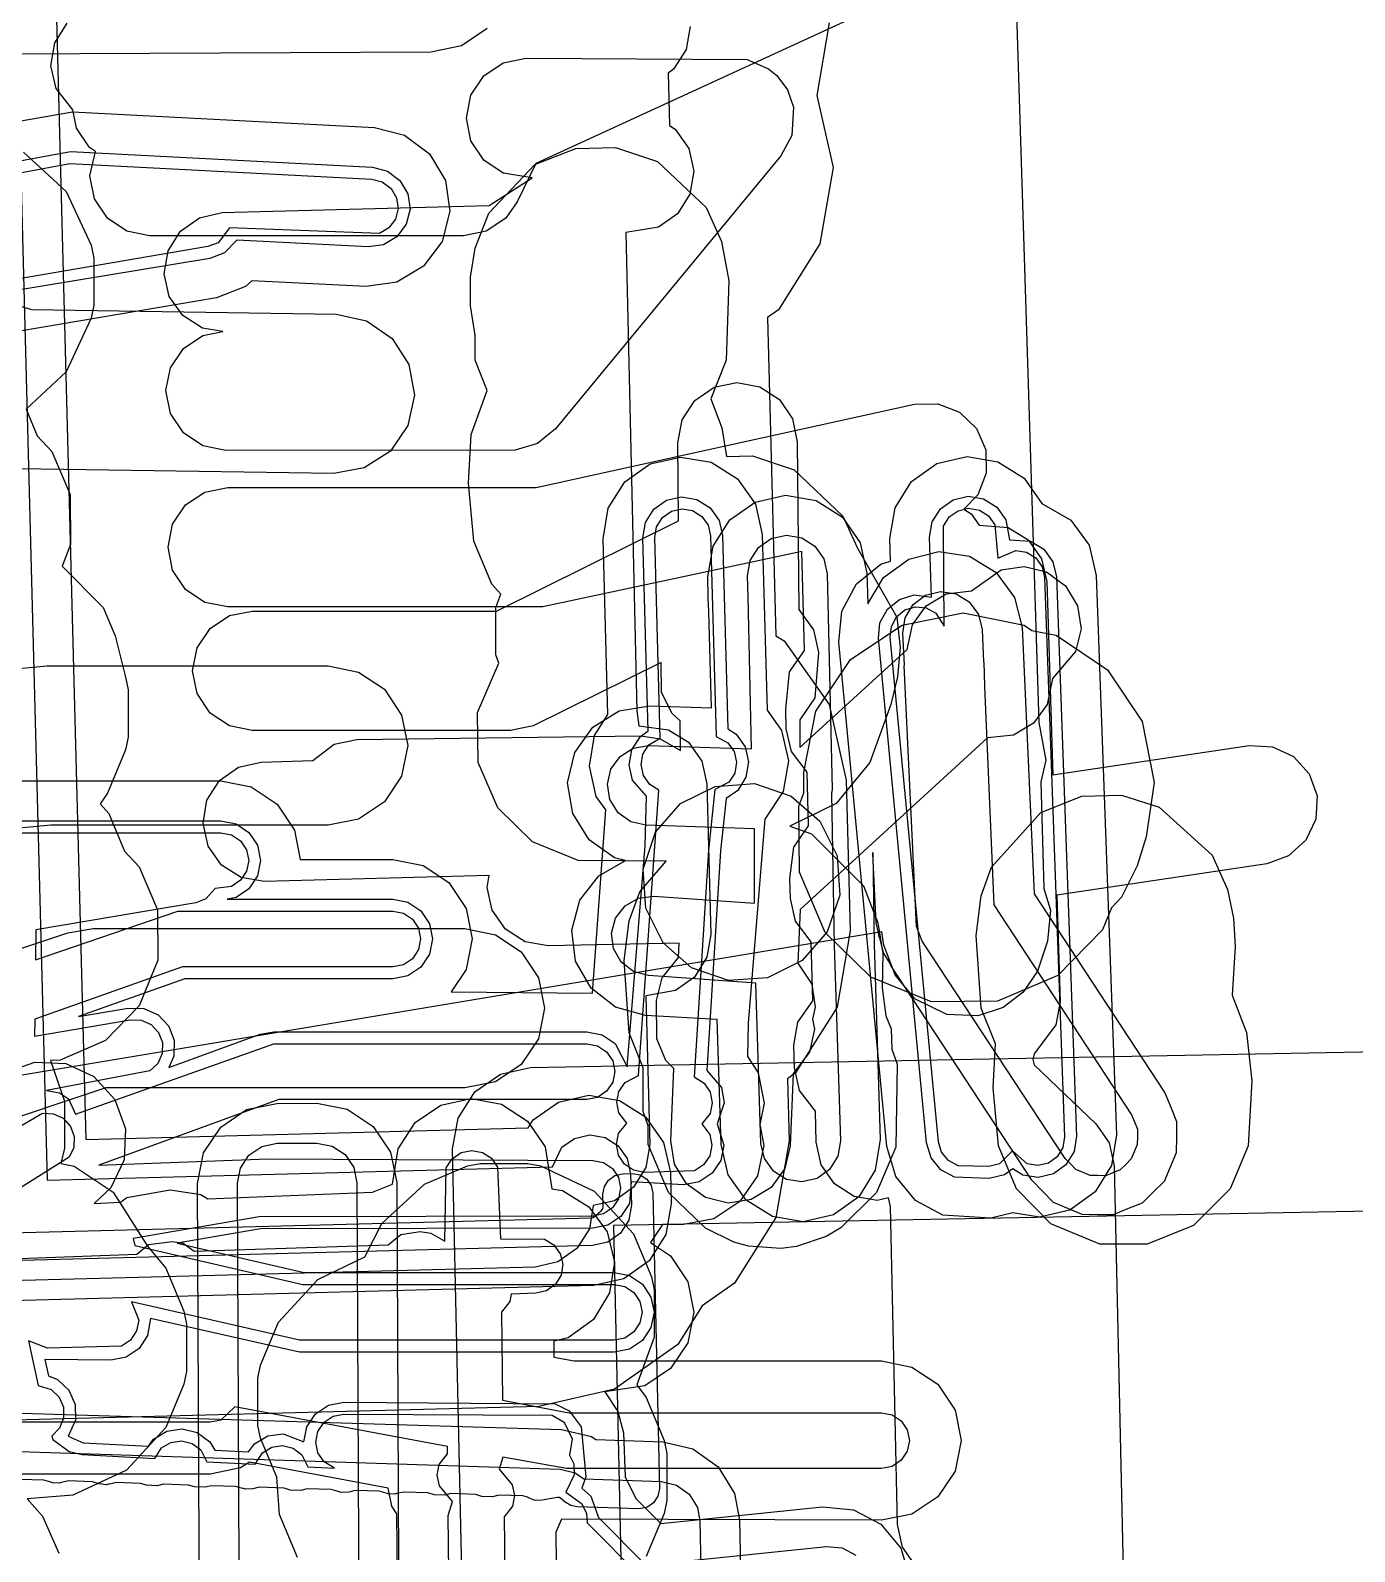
# Model space of a CAD drawing. Header units: metres. Extents: x 17722 to 17999, y 13535 to 15917.
# Drawn here: x 17815.44 to 17848.69, y 15767.04 to 15805.23 of the extents above; entities that cross this region are included whole.
import ezdxf

# ---------------------------------------------------------------- set-up
doc = ezdxf.new("R2010")
doc.units = ezdxf.units.M
doc.layers.add('AI_GREENING_EXCLUSIONS', color=1, linetype='Continuous')
doc.layers.add('AI_GREENING_LAWN', color=82, linetype='Continuous')

msp = doc.modelspace()

# ---------------------------------------------------------------- linework, layer by layer
at = {"layer": 'AI_GREENING_EXCLUSIONS'}
for points in [[(17839.129, 15839.649), (17840.761, 15787.854), (17840.944, 15786.909), (17840.813, 15786.368), (17840.892, 15783.683), (17841.057, 15783.139), (17840.981, 15782.362), (17840.729, 15781.608), (17840.371, 15781.086), (17839.865, 15780.701), (17839.233, 15780.489), (17838.453, 15780.521), (17837.653, 15780.919), (17837.158, 15781.522), (17836.87, 15782.264), (17836.821, 15782.598), (17803.616, 15777.067)], [(17839.129, 15839.649), (17840.761, 15787.854), (17840.944, 15786.909), (17840.813, 15786.368), (17840.892, 15783.683), (17841.057, 15783.139), (17840.981, 15782.362), (17840.729, 15781.608), (17840.371, 15781.086), (17839.865, 15780.701), (17839.233, 15780.489), (17838.453, 15780.521), (17837.653, 15780.919), (17837.158, 15781.522), (17836.87, 15782.264), (17836.821, 15782.598), (17803.616, 15777.067)], [(17815.631, 15823.129), (17816.831, 15777.387), (17827.937, 15777.678), (17828.062, 15777.876), (17828.699, 15778.326), (17829.461, 15778.499), (17830.23, 15778.367), (17830.89, 15777.95), (17831.34, 15777.313), (17831.34, 15777.313), (17831.512, 15776.552), (17831.533, 15775.772), (17831.4, 15775.001), (17830.981, 15774.34), (17830.341, 15773.89), (17829.577, 15773.72), (17814.936, 15773.336), (17814.167, 15773.468), (17813.507, 15773.884), (17813.057, 15774.522), (17812.884, 15775.283), (17811.632, 15823.024)], [(17814.631, 15823.103), (17815.857, 15776.361), (17828.552, 15776.698), (17828.788, 15777.188), (17829.106, 15777.413), (17829.487, 15777.499), (17829.871, 15777.433), (17830.201, 15777.225), (17830.427, 15776.906), (17830.513, 15776.526), (17830.513, 15776.526), (17830.533, 15775.745), (17830.467, 15775.36), (17830.257, 15775.029), (17829.937, 15774.804), (17829.555, 15774.719), (17814.91, 15774.336), (17814.525, 15774.402), (17814.195, 15774.61), (17813.97, 15774.928), (17813.884, 15775.309), (17812.632, 15823.051)], [(17807.487, 15811.902), (17807.624, 15804.33), (17807.63, 15804.074), (17807.83, 15797.485), (17807.88, 15797.257), (17808.049, 15790.274), (17808.272, 15782.947), (17808.627, 15771.473), (17808.8, 15770.684), (17808.98, 15770.361), (17809.498, 15769.842), (17809.763, 15769.725), (17828.741, 15769.104), (17829.121, 15769.016), (17829.338, 15768.86), (17831.285, 15768.795), (17831.665, 15768.706), (17831.982, 15768.478), (17832.188, 15768.147), (17832.252, 15767.812), (17832.285, 15766.219)], [(17808.486, 15811.93), (17808.622, 15804.435), (17808.629, 15804.099), (17808.831, 15797.506), (17808.879, 15797.284), (17809.036, 15790.813), (17809.625, 15771.552), (17809.72, 15771.087), (17809.999, 15770.752), (17810.679, 15770.739), (17811.329, 15770.627), (17828.774, 15770.104), (17829.534, 15769.927), (17829.64, 15769.85), (17831.319, 15769.794), (17832.079, 15769.617), (17832.713, 15769.162), (17833.124, 15768.499), (17833.251, 15767.834), (17833.284, 15766.184)], [(17836.584, 15805.777), (17828.134, 15801.895), (17827.664, 15800.925), (17827.375, 15800.517), (17826.888, 15800.192), (17826.314, 15800.078), (17818.432, 15800.078), (17817.858, 15800.192), (17817.371, 15800.517), (17817.046, 15801.004), (17816.932, 15801.578), (17817.074, 15802.193), (17816.922, 15802.295), (17816.597, 15802.781), (17816.506, 15803.242), (17816.081, 15803.775), (17815.952, 15804.346), (17816.051, 15804.923), (17816.363, 15805.418)], [(17826.907, 15805.283), (17826.261, 15804.845), (17825.497, 15804.686), (17806.092, 15804.595)], [(17832.005, 15805.328), (17831.906, 15804.752), (17831.593, 15804.257), (17831.452, 15804.157), (17831.486, 15802.842), (17831.633, 15802.75), (17831.971, 15802.272), (17832.1, 15801.701), (17832.001, 15801.125), (17831.688, 15800.63), (17831.21, 15800.292), (17830.393, 15800.156), (17830.666, 15788.152), (17830.718, 15787.77), (17831.467, 15787.675), (17831.962, 15787.363), (17832.3, 15786.885), (17832.429, 15786.314), (17832.528, 15782.535), (17832.429, 15781.959), (17832.117, 15781.464), (17831.639, 15781.126), (17830.896, 15780.992), (17830.994, 15777.258), (17830.895, 15776.681), (17830.582, 15776.186), (17830.104, 15775.848), (17829.573, 15775.728), (17829.476, 15775.144), (17829.163, 15774.649), (17828.685, 15774.311), (17828.114, 15774.182), (17814.923, 15773.836)], [(17835.503, 15805.42), (17835.19, 15803.597), (17835.598, 15801.793), (17835.268, 15799.87), (17834.227, 15798.22), (17833.95, 15798.025), (17834.16, 15790.035), (17834.371, 15789.902), (17835.497, 15788.309), (17835.928, 15786.406), (17836.027, 15782.627), (17835.697, 15780.704), (17834.656, 15779.055), (17834.452, 15778.91), (17834.492, 15777.349), (17834.162, 15775.427), (17833.121, 15773.777), (17832.311, 15773.204), (17831.702, 15772.239), (17830.109, 15771.113), (17828.206, 15770.683), (17815.015, 15770.337)], [(17812.939, 15802.57), (17816.493, 15803.188), (17824.079, 15802.793), (17824.835, 15802.601), (17825.461, 15802.135), (17825.86, 15801.464), (17825.972, 15800.692), (17825.78, 15799.936), (17825.314, 15799.31), (17824.643, 15798.911), (17823.871, 15798.799), (17821, 15798.948), (17820.842, 15798.799), (17820.113, 15798.521), (17813.192, 15797.345)], [(17812.608, 15801.489), (17816.441, 15802.189), (17824.027, 15801.795), (17824.405, 15801.699), (17824.718, 15801.465), (17824.917, 15801.13), (17824.973, 15800.744), (17824.878, 15800.366), (17824.644, 15800.053), (17824.309, 15799.853), (17823.923, 15799.797), (17820.619, 15799.969), (17820.31, 15799.646), (17819.946, 15799.507), (17812.222, 15798.234)], [(17815.263, 15802.175), (17816.337, 15801.187), (17816.967, 15799.84), (17817.032, 15799.518), (17817.032, 15798.33), (17816.967, 15798.008), (17816.337, 15796.661), (17815.331, 15795.719), (17815.611, 15795.051), (17815.98, 15794.662), (17816.434, 15793.579), (17816.448, 15792.321), (17816.238, 15791.783), (17817.267, 15790.743), (17817.567, 15790.034), (17817.825, 15788.997), (17817.89, 15788.675), (17817.89, 15787.488), (17817.825, 15787.165), (17817.372, 15786.082), (17817.186, 15785.809), (17817.406, 15785.57), (17817.804, 15784.621), (17818.173, 15784.232), (17818.627, 15783.149), (17818.641, 15781.891), (17818.173, 15780.738), (17817.324, 15779.87), (17816.184, 15779.378), (17815.942, 15779.364), (17816.295, 15778.351), (17816.295, 15777.164), (17816.205, 15776.781), (17816.54, 15776.715), (17817.513, 15776.064), (17818.376, 15774.704), (17818.841, 15774.153), (17819.295, 15773.07), (17819.36, 15772.747), (17819.36, 15771.56), (17819.295, 15771.237), (17818.841, 15770.154), (17817.853, 15769.08), (17816.507, 15768.45), (17815.353, 15768.359), (17815.739, 15767.928), (17816.155, 15766.996)], [(17812.563, 15801.175), (17816.426, 15801.89), (17824.011, 15801.495), (17824.276, 15801.428), (17824.495, 15801.265), (17824.635, 15801.03), (17824.674, 15800.76), (17824.607, 15800.495), (17824.443, 15800.276), (17824.209, 15800.136), (17820.435, 15800.279), (17820.151, 15799.9), (17819.896, 15799.803), (17812.407, 15798.53)], [(17806.286, 15800.811), (17815.47, 15798.223), (17823.116, 15798.106), (17823.879, 15797.942), (17824.521, 15797.498), (17824.945, 15796.843), (17825.085, 15796.075), (17824.921, 15795.312), (17824.478, 15794.67), (17823.822, 15794.247), (17823.055, 15794.106), (17815.148, 15794.228)], [(17837.676, 15766.671), (17837.34, 15767.15), (17837.214, 15767.721), (17837.037, 15775.7), (17836.985, 15775.916), (17836.707, 15775.854), (17836.13, 15775.954), (17835.636, 15776.268), (17835.299, 15776.746), (17835.171, 15777.318), (17835.153, 15778.094), (17834.754, 15778.612), (17834.627, 15779.183), (17834.613, 15779.754), (17834.713, 15780.33), (17835.086, 15780.867), (17835.051, 15782.35), (17834.653, 15782.867), (17834.525, 15783.438), (17834.513, 15783.938), (17834.608, 15784.727), (17834.981, 15785.263), (17834.949, 15786.605), (17834.551, 15787.123), (17834.423, 15787.694), (17834.411, 15788.194), (17834.503, 15789.124), (17834.876, 15789.66), (17834.816, 15792.152), (17828.304, 15790.757), (17820.396, 15790.757), (17819.822, 15790.871), (17819.335, 15791.196), (17819.01, 15791.683), (17818.896, 15792.257), (17819.01, 15792.831), (17819.01, 15792.831), (17819.335, 15793.317), (17819.822, 15793.642), (17820.396, 15793.757), (17828.141, 15793.757), (17837.646, 15795.846), (17838.231, 15795.858), (17838.776, 15795.645), (17839.198, 15795.239), (17839.433, 15794.703), (17839.445, 15794.118), (17839.232, 15793.573), (17838.883, 15793.21), (17839.065, 15793.096), (17839.268, 15792.809), (17839.997, 15792.749), (17840.494, 15792.439), (17840.834, 15791.963), (17840.967, 15791.393), (17841.12, 15786.542), (17846.046, 15787.277), (17846.63, 15787.248), (17847.16, 15786.998), (17847.553, 15786.565), (17847.751, 15786.014), (17847.722, 15785.43), (17847.473, 15784.9), (17847.039, 15784.507), (17846.488, 15784.309), (17841.216, 15783.523), (17841.3, 15780.842), (17841.195, 15780.266), (17840.645, 15779.534), (17840.615, 15779.396), (17840.651, 15779.258), (17842.199, 15777.775), (17842.533, 15777.297), (17842.66, 15776.725), (17842.893, 15766.195)], [(17813.626, 15786.388), (17820.221, 15786.388), (17820.986, 15786.236), (17821.635, 15785.802), (17822.069, 15785.153), (17822.215, 15784.419), (17824.537, 15784.419), (17825.302, 15784.267), (17825.951, 15783.834), (17826.385, 15783.185), (17826.537, 15782.419), (17826.385, 15781.654), (17826.008, 15781.09), (17829.556, 15781.062), (17829.886, 15785.66), (17829.649, 15785.995), (17829.476, 15786.756), (17829.607, 15787.525), (17829.941, 15788.055), (17829.821, 15792.468), (17829.952, 15793.237), (17830.368, 15793.897), (17831.005, 15794.348), (17831.766, 15794.521), (17832.535, 15794.39), (17833.195, 15793.974), (17833.646, 15793.337), (17833.819, 15792.576), (17833.939, 15788.164), (17834.301, 15787.653), (17834.474, 15786.892), (17834.343, 15786.123), (17833.88, 15785.429), (17833.462, 15780.303), (17833.452, 15779.468), (17833.718, 15779.062), (17833.864, 15778.296), (17833.754, 15777.765), (17833.855, 15777.233), (17833.697, 15776.469), (17833.258, 15775.824), (17832.606, 15775.395), (17831.839, 15775.249), (17831.315, 15775.254), (17831.01, 15774.797), (17831.515, 15774.46), (17831.948, 15773.811), (17832.1, 15773.046), (17831.948, 15772.281), (17831.515, 15771.632), (17830.866, 15771.198), (17829.864, 15771.046), (17830.194, 15770.553), (17830.333, 15770.016), (17830.372, 15768.911), (17830.642, 15768.373), (17831.269, 15767.743), (17835.333, 15768.162), (17836.11, 15768.089), (17836.8, 15767.724), (17837.298, 15767.123), (17837.528, 15766.377)], [(17813.356, 15785.388), (17820.221, 15785.388), (17820.604, 15785.312), (17820.928, 15785.095), (17821.145, 15784.771), (17821.221, 15784.388), (17821.145, 15784.005), (17820.928, 15783.681), (17820.604, 15783.464), (17820.38, 15783.419), (17824.537, 15783.419), (17824.92, 15783.343), (17825.244, 15783.127), (17825.461, 15782.802), (17825.537, 15782.419), (17825.461, 15782.037), (17825.244, 15781.712), (17824.92, 15781.496), (17824.537, 15781.419), (17819.314, 15781.419), (17816.643, 15780.472), (17817.896, 15780.685), (17818.286, 15780.674), (17818.643, 15780.515), (17818.911, 15780.231), (17819.05, 15779.867), (17819.039, 15779.477), (17818.912, 15779.193), (17821.208, 15780.029), (17821.55, 15780.09), (17829.415, 15780.09), (17829.798, 15780.014), (17830.122, 15779.797), (17830.425, 15779.205), (17830.874, 15784.765), (17830.914, 15786.005), (17830.562, 15786.403), (17830.476, 15786.783), (17830.541, 15787.168), (17830.749, 15787.498), (17830.952, 15787.642), (17830.82, 15792.495), (17830.886, 15792.879), (17831.094, 15793.21), (17831.412, 15793.435), (17831.793, 15793.522), (17832.177, 15793.456), (17832.508, 15793.248), (17832.733, 15792.93), (17832.82, 15792.549), (17832.952, 15787.696), (17833.162, 15787.564), (17833.388, 15787.245), (17833.474, 15786.865), (17833.409, 15786.48), (17833.201, 15786.15), (17832.915, 15785.947), (17832.77, 15784.629), (17832.424, 15779.117), (17832.791, 15778.687), (17832.864, 15778.304), (17832.684, 15777.774), (17832.855, 15777.241), (17832.776, 15776.859), (17832.557, 15776.536), (17832.23, 15776.322), (17831.847, 15776.249), (17830.529, 15776.323), (17830.485, 15775.778), (17830.268, 15775.453), (17829.944, 15775.236), (17829.561, 15775.16), (17821.215, 15775.141), (17819.122, 15774.785), (17822.314, 15774.046), (17830.1, 15774.046), (17830.483, 15773.97), (17830.807, 15773.753), (17831.024, 15773.429), (17831.1, 15773.046), (17831.024, 15772.663), (17830.807, 15772.339), (17830.483, 15772.122), (17830.1, 15772.046), (17822.2, 15772.046), (17818.451, 15772.888), (17818.383, 15772.462), (17818.166, 15772.138), (17817.842, 15771.921), (17817.459, 15771.845), (17815.801, 15771.858), (17815.89, 15771.449), (17816.122, 15771.358), (17816.403, 15771.087), (17816.559, 15770.729), (17816.567, 15770.339), (17816.389, 15769.939), (17816.762, 15769.77), (17818.402, 15769.688), (17818.531, 15769.862), (17818.866, 15770.063), (17819.252, 15770.12), (17819.63, 15770.026), (17819.944, 15769.793), (17820.072, 15769.58), (17820.915, 15769.539), (17821.063, 15769.739), (17821.398, 15769.94), (17821.783, 15769.997), (17822.309, 15769.794), (17822.383, 15770.17), (17822.6, 15770.495), (17822.925, 15770.712), (17823.307, 15770.788), (17828.621, 15770.749), (17828.968, 15770.571), (17829.27, 15770.17), (17829.39, 15768.917), (17829.284, 15768.63), (17829.516, 15768.43), (17829.704, 15767.897), (17830.898, 15766.7), (17835.436, 15767.167), (17835.824, 15767.13), (17836.169, 15766.948)], [(17809.137, 15788.645), (17815.86, 15789.274), (17822.913, 15789.274), (17823.679, 15789.122), (17824.327, 15788.688), (17824.761, 15788.039), (17824.913, 15787.274), (17824.761, 15786.509), (17824.327, 15785.86), (17823.679, 15785.426), (17822.913, 15785.274), (17815.954, 15785.274), (17811.011, 15784.805)], [(17813.261, 15785.088), (17820.221, 15785.088), (17820.489, 15785.035), (17820.716, 15784.883), (17820.868, 15784.656), (17820.921, 15784.388), (17820.868, 15784.12), (17820.716, 15783.893), (17820.489, 15783.741), (17820.078, 15783.688), (17819.846, 15783.425), (17819.591, 15783.328), (17815.572, 15782.645), (17815.565, 15781.893), (17819.142, 15783.119), (17824.537, 15783.119), (17824.805, 15783.066), (17825.032, 15782.914), (17825.184, 15782.687), (17825.237, 15782.419), (17825.184, 15782.152), (17825.032, 15781.924), (17824.805, 15781.773), (17824.537, 15781.719), (17819.262, 15781.719), (17815.549, 15780.402), (17815.545, 15779.981), (17817.947, 15780.389), (17818.22, 15780.382), (17818.469, 15780.27), (17818.657, 15780.072), (17818.754, 15779.816), (17818.746, 15779.543), (17818.635, 15779.294), (17818.436, 15779.106), (17815.843, 15778.612), (17816.168, 15778.556), (17816.394, 15778.402), (17816.573, 15778.021), (17821.55, 15779.79), (17829.415, 15779.79), (17829.683, 15779.736), (17829.91, 15779.585), (17830.062, 15779.358), (17830.115, 15779.09), (17830.062, 15778.822), (17829.91, 15778.595), (17829.683, 15778.443), (17829.415, 15778.39), (17821.674, 15778.39), (17817.159, 15776.744), (17821.406, 15776.898), (17829.561, 15776.86), (17829.829, 15776.807), (17830.056, 15776.655), (17830.208, 15776.428), (17830.261, 15776.16), (17830.208, 15775.892), (17830.056, 15775.665), (17829.829, 15775.514), (17829.561, 15775.46), (17821.186, 15775.44), (17818.019, 15774.902), (17818.063, 15774.722), (17822.28, 15773.746), (17830.1, 15773.746), (17830.368, 15773.693), (17830.595, 15773.541), (17830.747, 15773.314), (17830.8, 15773.046), (17830.747, 15772.778), (17830.595, 15772.551), (17830.368, 15772.399), (17830.1, 15772.346), (17822.2, 15772.346), (17817.977, 15773.305), (17818.159, 15772.845), (17818.106, 15772.577), (17817.954, 15772.35), (17817.727, 15772.198), (17815.865, 15772.145), (17815.39, 15772.33), (17815.637, 15771.204), (17815.96, 15771.105), (17816.157, 15770.916), (17816.266, 15770.665), (17816.271, 15770.392), (17816.172, 15770.138), (17815.974, 15769.938), (17816, 15769.855), (17816.412, 15769.548), (17816.738, 15769.471), (17818.559, 15769.374), (17818.733, 15769.64), (17818.967, 15769.78), (17819.237, 15769.821), (17819.502, 15769.754), (17819.722, 15769.592), (17819.872, 15769.289), (17821.085, 15769.23), (17821.265, 15769.517), (17821.499, 15769.657), (17821.769, 15769.697), (17822.034, 15769.631), (17822.253, 15769.469), (17822.404, 15769.166), (17823.079, 15769.133), (17822.812, 15769.293), (17822.661, 15769.52), (17822.607, 15769.788), (17822.661, 15770.056), (17822.812, 15770.283), (17823.039, 15770.434), (17823.307, 15770.488), (17828.538, 15770.461), (17828.841, 15770.283), (17829.042, 15769.868), (17828.98, 15769.459), (17829.083, 15769.237), (17829.093, 15768.964), (17828.889, 15768.528), (17829.279, 15768.246), (17829.402, 15768.002), (17829.419, 15767.758), (17830.786, 15766.387)], [(17811.011, 15780.792), (17816.38, 15782.576), (17817.011, 15782.679), (17826.35, 15782.679), (17827.115, 15782.526), (17827.764, 15782.093), (17828.197, 15781.444), (17828.35, 15780.679), (17828.197, 15779.913), (17827.764, 15779.264), (17827.115, 15778.831), (17826.35, 15778.679), (17817.335, 15778.679), (17811.011, 15776.576)], [(17828.818, 15673.444), (17826.948, 15744.866), (17826.733, 15745.693), (17826.042, 15777.153), (17826.18, 15777.921), (17826.601, 15778.578), (17827.242, 15779.024), (17827.998, 15779.191), (17889.743, 15780.353), (17890.511, 15780.215), (17891.168, 15779.794), (17891.614, 15779.153), (17891.781, 15778.391), (17891.643, 15777.623), (17891.222, 15776.966), (17890.581, 15776.52), (17889.819, 15776.353), (17830.086, 15775.229), (17830.721, 15746.295), (17830.933, 15745.477), (17832.817, 15673.522)], [(17814.814, 15779.063), (17815.547, 15779.329), (17816.327, 15779.294), (17817.034, 15778.964), (17817.56, 15778.388), (17817.826, 15777.654), (17817.791, 15776.875), (17817.461, 15776.168), (17817.038, 15775.781), (17817.699, 15775.808), (17817.863, 15775.927), (17818.951, 15776.123), (17819.722, 15776.002), (17819.895, 15775.896), (17824.029, 15776.061), (17824.531, 15776.262), (17824.673, 15777.154), (17825.098, 15777.808), (17825.742, 15778.249), (17826.505, 15778.411), (17827.272, 15778.268), (17827.926, 15777.842), (17828.368, 15777.199), (17828.533, 15776.142), (17828.798, 15776.1), (17829.464, 15775.693), (17829.923, 15775.062), (17830.106, 15774.303), (17829.984, 15773.532), (17829.577, 15772.866), (17828.946, 15772.407), (17828.58, 15772.319), (17828.584, 15771.919), (17829.092, 15771.824), (17836.814, 15771.824), (17837.579, 15771.671), (17838.228, 15771.238), (17838.662, 15770.589), (17838.814, 15769.824), (17838.662, 15769.058), (17838.228, 15768.41), (17837.579, 15767.976), (17836.814, 15767.824), (17828.777, 15767.849), (17828.638, 15767.525), (17828.665, 15764.271)], [(17812.97, 15776.427), (17815.743, 15778.044), (17816.016, 15778.032), (17816.264, 15777.916), (17816.448, 15777.715), (17816.541, 15777.458), (17816.529, 15777.185), (17816.413, 15776.938), (17813.642, 15775.198)], [(17813.328, 15774.332), (17818.109, 15774.502), (17818.408, 15774.747), (17819.003, 15774.824), (17819.273, 15774.782), (17819.548, 15774.581), (17824.422, 15774.736), (17824.738, 15775), (17825.223, 15775.073), (17825.493, 15775.031), (17825.849, 15774.833), (17825.88, 15776.671), (17826.029, 15776.9), (17826.254, 15777.054), (17826.521, 15777.111), (17826.79, 15777.061), (17827.019, 15776.912), (17827.173, 15776.687), (17827.248, 15774.889), (17828.349, 15774.88), (17828.582, 15774.737), (17828.743, 15774.516), (17828.807, 15774.251), (17828.764, 15773.981), (17828.622, 15773.748), (17828.401, 15773.587), (17828.135, 15773.523), (17827.513, 15773.499), (17827.479, 15773.319), (17827.271, 15773.049), (17827.298, 15770.838), (17828.971, 15770.524), (17836.814, 15770.524), (17837.082, 15770.47), (17837.309, 15770.319), (17837.46, 15770.092), (17837.514, 15769.824), (17837.46, 15769.556), (17837.309, 15769.329), (17837.082, 15769.177), (17836.814, 15769.124), (17828.906, 15769.124), (17827.306, 15769.412), (17827.21, 15769.106), (17827.535, 15768.714), (17827.592, 15768.447), (17827.542, 15768.178), (17827.333, 15767.908), (17827.377, 15764.318)], [(17822.143, 15766.888), (17821.69, 15767.972), (17821.625, 15768.905), (17821.216, 15769.883), (17821.151, 15770.206), (17821.151, 15771.393), (17821.216, 15771.716), (17821.669, 15772.799), (17822.657, 15773.873), (17823.841, 15774.435), (17824.261, 15775.279), (17825.335, 15776.267), (17826.418, 15776.72), (17826.741, 15776.785), (17827.928, 15776.785), (17828.25, 15776.72), (17829.597, 15776.089), (17830.585, 15775.016), (17831.038, 15773.932), (17831.103, 15773.61), (17831.103, 15772.422), (17830.672, 15771.224), (17830.901, 15770.91), (17831.354, 15769.827), (17831.419, 15769.504), (17831.419, 15768.317), (17831.354, 15767.994), (17830.901, 15766.911)], [(17825.976, 15764.351), (17825.933, 15767.941), (17826.037, 15768.294), (17825.712, 15768.686), (17825.655, 15768.953), (17825.705, 15769.222), (17825.914, 15769.491), (17825.912, 15769.674), (17820.571, 15770.676), (17820.22, 15770.339), (17819.952, 15770.285), (17812.045, 15770.285), (17811.791, 15770.333), (17811.56, 15770.48), (17810.176, 15771.807), (17810.188, 15771.135), (17810.404, 15770.852), (17810.462, 15770.585), (17810.423, 15769.805), (17810.216, 15769.534), (17810.281, 15765.849)], [(17824.672, 15764.734), (17824.644, 15767.988), (17824.517, 15768.174), (17824.42, 15768.631), (17820.937, 15769.284), (17820.718, 15769.138), (17819.952, 15768.985), (17812.045, 15768.985), (17811.524, 15769.085), (17811.574, 15766.251)]]:
    msp.add_lwpolyline(points, dxfattribs=at)
for points in [[(17826.827, 15801.972), (17826.502, 15802.458), (17826.387, 15803.032), (17826.501, 15803.606), (17826.826, 15804.093), (17827.312, 15804.418), (17827.886, 15804.533), (17833.439, 15804.503), (17833.977, 15804.271), (17834.185, 15804.097), (17834.45, 15803.739), (17834.6, 15803.307), (17834.559, 15802.597), (17834.282, 15802.081), (17828.63, 15795.233), (17828.176, 15794.863), (17827.616, 15794.695), (17820.343, 15794.688), (17819.769, 15794.802), (17819.282, 15795.127), (17818.957, 15795.614), (17818.843, 15796.188), (17818.957, 15796.762), (17819.282, 15797.249), (17819.769, 15797.574), (17820.268, 15797.673), (17819.76, 15797.76), (17819.265, 15798.073), (17818.927, 15798.55), (17818.798, 15799.121), (17818.897, 15799.698), (17819.21, 15800.193), (17819.688, 15800.531), (17820.258, 15800.66), (17826.964, 15800.836), (17828.041, 15801.533), (17827.314, 15801.647), (17826.827, 15801.972)], [(17826.572, 15792.409), (17826.439, 15793.862), (17826.507, 15795.084), (17826.907, 15796.194), (17826.609, 15796.949), (17826.609, 15797.578), (17826.493, 15798.321), (17826.494, 15799.039), (17826.611, 15799.766), (17826.95, 15800.641), (17828.11, 15801.863), (17829.14, 15802.27), (17830.134, 15802.297), (17831.184, 15801.945), (17832.408, 15800.786), (17832.794, 15799.93), (17832.976, 15798.941), (17832.911, 15796.949), (17832.524, 15795.982), (17832.801, 15795.252), (17832.917, 15794.533), (17833.571, 15794.551), (17834.621, 15794.199), (17835.845, 15793.04), (17836.211, 15792.23), (17837.198, 15790.5), (17837.279, 15789.735), (17837.218, 15789.001), (17837.047, 15788.304), (17836.524, 15786.848), (17835.674, 15785.819), (17834.511, 15785.248), (17835.053, 15785.057), (17836.363, 15783.752), (17836.724, 15782.823), (17836.845, 15782.053), (17836.826, 15781.196), (17836.921, 15780.493), (17837.058, 15780.164), (17837.072, 15779.653), (17837.209, 15779.274), (17837.174, 15777.195), (17836.684, 15776.056), (17835.789, 15775.164), (17835.423, 15774.951), (17834.678, 15774.699), (17834.282, 15774.646), (17833.475, 15774.702), (17833.102, 15774.803), (17832.391, 15775.155), (17831.461, 15776.056), (17830.957, 15777.263), (17830.957, 15777.728), (17830.828, 15778.086), (17830.828, 15779.183), (17830.478, 15780.061), (17830.35, 15781.88), (17830.48, 15782.878), (17830.741, 15783.602), (17831.406, 15784.371), (17829.197, 15784.393), (17828.044, 15784.861), (17827.176, 15785.71), (17826.684, 15786.85), (17826.67, 15788.108), (17827.202, 15789.344), (17827.128, 15789.555), (17827.128, 15790.743), (17827.253, 15791.076), (17827.025, 15791.325), (17826.572, 15792.409)], [(17827.493, 15787.654), (17821.011, 15787.654), (17820.437, 15787.768), (17819.95, 15788.093), (17819.625, 15788.58), (17819.511, 15789.154), (17819.625, 15789.728), (17819.95, 15790.214), (17820.437, 15790.539), (17821.011, 15790.654), (17827.141, 15790.654), (17831.715, 15792.922), (17831.697, 15794.879), (17831.806, 15795.454), (17832.127, 15795.943), (17832.611, 15796.273), (17833.184, 15796.392), (17833.759, 15796.283), (17834.248, 15795.962), (17834.578, 15795.478), (17834.697, 15794.905), (17834.734, 15790.696), (17835.109, 15790.183), (17835.228, 15789.61), (17835.14, 15788.476), (17834.759, 15787.922), (17834.765, 15787.225), (17837.461, 15789.69), (17837.592, 15790.311), (17837.939, 15790.783), (17838.44, 15791.086), (17839.071, 15791.162), (17839.815, 15791.687), (17840.393, 15791.775), (17840.961, 15791.636), (17841.433, 15791.289), (17841.736, 15790.788), (17841.824, 15790.21), (17841.685, 15789.641), (17841.106, 15788.958), (17840.978, 15788.309), (17840.632, 15787.838), (17840.131, 15787.535), (17839.474, 15787.466), (17834.768, 15783.163), (17834.712, 15781.816), (17835.06, 15781.284), (17835.151, 15780.706), (17835.079, 15780.409), (17835.127, 15780.151), (17835.006, 15779.578), (17834.597, 15779.044), (17834.522, 15777.223), (17834.384, 15776.654), (17834.039, 15776.181), (17833.539, 15775.876), (17832.961, 15775.786), (17832.392, 15775.924), (17831.919, 15776.269), (17831.615, 15776.769), (17831.524, 15777.347), (17831.6, 15779.167), (17831.395, 15779.37), (17831.168, 15779.909), (17831.163, 15780.871), (17831.301, 15781.44), (17831.715, 15781.955), (17831.73, 15782.316), (17828.438, 15782.246), (17827.862, 15782.348), (17827.368, 15782.663), (17827.033, 15783.142), (17826.906, 15783.714), (17826.959, 15784.013), (17821.311, 15783.865), (17820.735, 15783.964), (17820.24, 15784.276), (17819.902, 15784.754), (17819.773, 15785.325), (17819.872, 15785.902), (17820.184, 15786.397), (17820.662, 15786.734), (17821.233, 15786.863), (17822.53, 15786.898), (17823.065, 15787.309), (17823.637, 15787.43), (17830.766, 15787.52), (17831.258, 15787.444), (17831.766, 15787.155), (17831.759, 15787.894), (17831.544, 15788.086), (17831.29, 15788.614), (17831.283, 15789.359), (17828.067, 15787.768), (17827.493, 15787.654)], [(17837.039, 15791.904), (17837.023, 15792.479), (17837.153, 15793.248), (17837.568, 15793.909), (17838.204, 15794.361), (17838.965, 15794.535), (17839.734, 15794.404), (17840.395, 15793.989), (17840.843, 15793.358), (17841.571, 15792.938), (17842.028, 15792.305), (17842.208, 15791.546), (17842.712, 15777.501), (17842.587, 15776.731), (17842.177, 15776.067), (17841.545, 15775.61), (17840.785, 15775.431), (17840.111, 15775.54), (17839.559, 15775.408), (17838.355, 15775.484), (17837.668, 15775.854), (17837.175, 15776.459), (17836.951, 15777.206), (17835.741, 15789.874), (17835.819, 15790.65), (17836.189, 15791.337), (17836.794, 15791.83), (17837.039, 15791.904)], [(17840.342, 15790.238), (17840.647, 15783.556), (17843.93, 15778.556), (17843.93, 15778.556), (17844.076, 15778.195), (17844.223, 15777.833), (17844.223, 15777.833), (17844.223, 15777.833), (17844.219, 15777.443), (17844.216, 15777.053), (17844.216, 15777.053), (17844.216, 15777.053), (17844.064, 15776.693), (17843.912, 15776.334), (17843.912, 15776.334), (17843.912, 15776.334), (17843.634, 15776.06), (17843.356, 15775.787), (17843.356, 15775.787), (17843.356, 15775.787), (17842.994, 15775.64), (17842.632, 15775.494), (17842.632, 15775.494), (17842.632, 15775.494), (17842.242, 15775.497), (17841.852, 15775.5), (17841.852, 15775.5), (17841.852, 15775.5), (17841.493, 15775.652), (17841.134, 15775.805), (17841.134, 15775.805), (17841.134, 15775.805), (17840.86, 15776.083), (17840.586, 15776.361), (17840.586, 15776.361), (17840.586, 15776.361), (17840.586, 15776.361), (17837.044, 15781.756), (17837.006, 15781.849), (17836.863, 15782.069), (17836.778, 15782.412), (17836.751, 15782.479), (17836.746, 15782.54), (17836.676, 15782.826), (17836.597, 15784.564), (17836.595, 15784.588), (17836.626, 15782.286), (17836.781, 15777.381), (17836.653, 15776.611), (17836.24, 15775.949), (17835.605, 15775.495), (17834.845, 15775.319), (17834.075, 15775.447), (17833.413, 15775.86), (17832.959, 15776.495), (17832.783, 15777.255), (17832.684, 15780.394), (17830.887, 15780.501), (17830.135, 15780.707), (17829.518, 15781.185), (17829.131, 15781.863), (17829.034, 15782.637), (17829.24, 15783.39), (17829.718, 15784.007), (17830.386, 15784.388), (17830.105, 15784.453), (17829.47, 15784.907), (17829.058, 15785.57), (17828.931, 15786.34), (17829.108, 15787.1), (17829.562, 15787.734), (17830.224, 15788.147), (17830.994, 15788.274), (17832.54, 15788.224), (17832.474, 15790.635), (17832.462, 15790.987), (17832.464, 15790.999), (17832.45, 15791.515), (17832.585, 15792.283), (17833.003, 15792.942), (17833.642, 15793.39), (17834.404, 15793.56), (17835.172, 15793.426), (17835.831, 15793.007), (17836.279, 15792.368), (17836.449, 15791.607), (17836.467, 15790.833), (17836.867, 15791.496), (17837.496, 15791.958), (17838.254, 15792.145), (17839.025, 15792.028), (17839.693, 15791.624), (17840.156, 15790.996), (17840.342, 15790.238)], [(17838.065, 15790.998), (17838.022, 15792.507), (17838.087, 15792.892), (17838.295, 15793.222), (17838.613, 15793.448), (17838.993, 15793.535), (17839.378, 15793.47), (17839.709, 15793.262), (17839.934, 15792.944), (17840.025, 15792.438), (17840.558, 15792.411), (17840.89, 15792.206), (17841.118, 15791.889), (17841.208, 15791.51), (17841.713, 15777.465), (17841.65, 15777.08), (17841.445, 15776.748), (17841.129, 15776.52), (17840.749, 15776.43), (17840.364, 15776.492), (17840.11, 15776.65), (17839.9, 15776.498), (17839.521, 15776.407), (17838.648, 15776.44), (17838.305, 15776.625), (17838.058, 15776.927), (17837.946, 15777.301), (17836.736, 15789.969), (17836.775, 15790.357), (17836.96, 15790.7), (17837.263, 15790.947), (17837.636, 15791.059), (17838.065, 15790.998)], [(17830.967, 15787.292), (17831.257, 15787.465), (17831.12, 15792.503), (17831.166, 15792.772), (17831.312, 15793.003), (17831.535, 15793.161), (17831.801, 15793.222), (17832.07, 15793.176), (17832.301, 15793.03), (17832.459, 15792.807), (17832.52, 15792.541), (17832.657, 15787.503), (17832.956, 15787.346), (17833.114, 15787.123), (17833.175, 15786.857), (17833.129, 15786.587), (17832.983, 15786.356), (17832.63, 15786.169), (17832.471, 15784.65), (17832.112, 15778.962), (17832.363, 15778.803), (17832.513, 15778.575), (17832.564, 15778.306), (17832.508, 15778.039), (17832.3, 15777.777), (17832.504, 15777.512), (17832.555, 15777.244), (17832.5, 15776.976), (17832.346, 15776.75), (17832.118, 15776.6), (17830.85, 15776.557), (17830.582, 15776.613), (17830.356, 15776.766), (17830.206, 15776.995), (17830.155, 15777.263), (17830.211, 15777.531), (17830.419, 15777.792), (17830.215, 15778.057), (17830.164, 15778.326), (17830.22, 15778.593), (17830.373, 15778.819), (17830.711, 15778.99), (17831.225, 15786.157), (17830.994, 15786.302), (17830.836, 15786.525), (17830.775, 15786.791), (17830.821, 15787.061), (17830.967, 15787.292)], [(17837.062, 15790.269), (17837.192, 15790.509), (17837.403, 15790.682), (17837.665, 15790.761), (17837.937, 15790.733), (17838.177, 15790.604), (17838.386, 15790.272), (17838.368, 15792.785), (17838.513, 15793.016), (17838.736, 15793.174), (17839.002, 15793.235), (17839.271, 15793.19), (17839.502, 15793.044), (17839.661, 15792.822), (17839.738, 15791.981), (17840.184, 15792.173), (17840.453, 15792.13), (17840.686, 15791.986), (17840.846, 15791.765), (17840.908, 15791.499), (17841.413, 15777.455), (17841.369, 15777.185), (17841.226, 15776.953), (17841.004, 15776.793), (17840.738, 15776.73), (17840.469, 15776.774), (17840.102, 15777.103), (17839.775, 15776.77), (17839.509, 15776.707), (17838.736, 15776.727), (17838.496, 15776.856), (17838.323, 15777.068), (17838.245, 15777.33), (17837.035, 15789.997), (17837.062, 15790.269)], [(17831.099, 15783.494), (17833.624, 15783.315), (17833.62, 15785.188), (17830.897, 15785.276), (17830.517, 15785.364), (17830.2, 15785.591), (17829.994, 15785.922), (17829.93, 15786.307), (17830.019, 15786.687), (17830.246, 15787.005), (17830.577, 15787.211), (17830.962, 15787.274), (17833.55, 15787.191), (17833.462, 15791.007), (17833.462, 15791.01), (17833.462, 15791.01), (17833.45, 15791.538), (17833.517, 15791.922), (17833.727, 15792.251), (17834.046, 15792.476), (17834.427, 15792.56), (17834.811, 15792.493), (17835.14, 15792.284), (17835.365, 15791.965), (17835.449, 15791.584), (17835.574, 15786.18), (17835.555, 15786.073), (17835.627, 15782.268), (17835.782, 15777.349), (17835.718, 15776.964), (17835.511, 15776.633), (17835.194, 15776.407), (17834.814, 15776.318), (17834.429, 15776.382), (17834.098, 15776.589), (17833.871, 15776.906), (17833.783, 15777.286), (17833.657, 15781.307), (17830.958, 15781.499), (17830.582, 15781.602), (17830.273, 15781.841), (17830.08, 15782.18), (17830.031, 15782.567), (17830.134, 15782.943), (17830.373, 15783.251), (17830.712, 15783.445), (17831.099, 15783.494)], [(17843.094, 15778.007), (17843.167, 15777.827), (17843.24, 15777.646), (17843.24, 15777.646), (17843.24, 15777.646), (17843.239, 15777.451), (17843.237, 15777.256), (17843.237, 15777.256), (17843.237, 15777.256), (17843.161, 15777.076), (17843.085, 15776.896), (17843.085, 15776.896), (17843.085, 15776.896), (17842.946, 15776.76), (17842.807, 15776.623), (17842.807, 15776.623), (17842.807, 15776.623), (17842.626, 15776.549), (17842.445, 15776.476), (17842.445, 15776.476), (17842.445, 15776.476), (17842.25, 15776.478), (17842.055, 15776.479), (17842.055, 15776.479), (17842.055, 15776.479), (17841.875, 15776.555), (17841.696, 15776.632), (17841.696, 15776.632), (17841.696, 15776.632), (17841.559, 15776.771), (17841.422, 15776.91), (17841.422, 15776.91), (17841.422, 15776.91), (17837.838, 15782.368), (17837.691, 15782.73), (17837.383, 15789.278), (17837.387, 15789.305), (17837.346, 15790.102), (17837.404, 15790.487), (17837.606, 15790.821), (17837.92, 15791.053), (17838.299, 15791.146), (17838.685, 15791.088), (17839.019, 15790.886), (17839.25, 15790.571), (17839.343, 15790.193), (17839.378, 15789.382), (17839.381, 15789.369), (17839.404, 15788.756), (17839.636, 15783.273), (17843.094, 15778.007), (17843.094, 15778.007)], [(17838.863, 15790.605), (17840.394, 15790.301), (17840.593, 15790.167), (17841.196, 15790.048), (17842.493, 15789.18), (17843.361, 15787.883), (17843.665, 15786.352), (17843.458, 15784.981), (17843.232, 15784.256), (17842.839, 15783.466), (17842.59, 15783.199), (17842.361, 15782.65), (17841.238, 15781.506), (17839.729, 15780.859), (17838.068, 15780.843), (17836.546, 15781.463), (17835.402, 15782.586), (17834.755, 15784.095), (17834.739, 15785.756), (17834.863, 15786.092), (17834.863, 15786.605), (17835.167, 15788.136), (17836.035, 15789.433), (17837.332, 15790.301), (17838.863, 15790.605)], [(17834.823, 15781.88), (17833.954, 15781.446), (17832.969, 15781.378), (17832.043, 15781.694), (17831.326, 15782.321), (17830.892, 15783.19), (17830.824, 15784.175), (17831.14, 15785.101), (17831.767, 15785.818), (17832.636, 15786.252), (17833.621, 15786.32), (17834.547, 15786.004), (17835.264, 15785.377), (17835.698, 15784.508), (17835.766, 15783.523), (17835.45, 15782.597), (17834.823, 15781.88)], [(17840.817, 15785.598), (17841.847, 15786.005), (17842.841, 15786.032), (17843.79, 15785.732), (17845.115, 15784.521), (17845.501, 15783.665), (17845.656, 15782.946), (17845.695, 15782.229), (17845.618, 15781.008), (17845.983, 15780.072), (17846.116, 15778.855), (17846.022, 15777.229), (17845.569, 15776.145), (17844.647, 15775.223), (17843.482, 15774.753), (17842.294, 15774.753), (17841.062, 15775.268), (17840.207, 15776.145), (17839.754, 15777.229), (17839.621, 15778.682), (17839.674, 15779.788), (17839.316, 15780.684), (17839.188, 15782.503), (17839.318, 15783.501), (17839.579, 15784.225), (17840.817, 15785.598)], [(17823.395, 15778.145), (17824.046, 15777.714), (17824.482, 15777.068), (17824.638, 15776.303), (17824.776, 15745.445), (17824.628, 15744.679), (17824.197, 15744.028), (17823.55, 15743.592), (17822.785, 15743.436), (17821.785, 15743.436), (17821.019, 15743.585), (17820.368, 15744.015), (17819.932, 15744.662), (17819.776, 15745.427), (17819.638, 15776.28), (17819.787, 15777.046), (17820.217, 15777.697), (17820.864, 15778.134), (17821.629, 15778.289), (17822.629, 15778.294), (17823.395, 15778.145)], [(17823.016, 15777.22), (17823.342, 15777.004), (17823.56, 15776.681), (17823.638, 15776.298), (17823.776, 15745.441), (17823.702, 15745.058), (17823.487, 15744.732), (17823.163, 15744.514), (17822.781, 15744.436), (17821.781, 15744.436), (17821.398, 15744.51), (17821.072, 15744.726), (17820.854, 15745.049), (17820.776, 15745.432), (17820.638, 15776.285), (17820.712, 15776.668), (17820.927, 15776.993), (17821.251, 15777.212), (17821.633, 15777.289), (17822.633, 15777.294), (17823.016, 15777.22)]]:
    msp.add_lwpolyline(points, close=True, dxfattribs=at)
at = {"layer": 'AI_GREENING_LAWN'}
msp.add_lwpolyline([(17814.941, 15775.037), (17829.527, 15775.42), (17829.567, 15775.428), (17829.602, 15775.449), (17829.781, 15775.604), (17829.812, 15775.644), (17829.822, 15775.694), (17829.818, 15776.015), (17829.854, 15776.205), (17829.958, 15776.367), (17830.117, 15776.478), (17830.305, 15776.52), (17830.559, 15776.527), (17830.752, 15776.494), (17830.917, 15776.389), (17831.029, 15776.229), (17831.072, 15776.038), (17831.234, 15768.624), (17831.197, 15768.426), (17831.085, 15768.258), (17830.916, 15768.148), (17830.717, 15768.113), (17829.171, 15768.165), (17829.01, 15768.197), (17828.869, 15768.28), (17828.76, 15768.37), (17828.715, 15768.393), (17828.664, 15768.395), (17828.295, 15768.325), (17828.118, 15768.323), (17827.951, 15768.384), (17827.92, 15768.402), (17827.804, 15768.435), (17827.202, 15768.453), (17827.046, 15768.415), (17826.778, 15768.424), (17826.625, 15768.472), (17825.999, 15768.493), (17825.843, 15768.455), (17825.575, 15768.464), (17825.422, 15768.512), (17824.82, 15768.533), (17824.641, 15768.494), (17824.64, 15768.497), (17824.587, 15768.481), (17824.424, 15768.486), (17824.372, 15768.506), (17824.371, 15768.503), (17824.196, 15768.553), (17823.593, 15768.572), (17823.432, 15768.533), (17823.243, 15768.524), (17823.17, 15768.549), (17823.168, 15768.543), (17822.993, 15768.593), (17822.39, 15768.611), (17822.234, 15768.574), (17821.966, 15768.582), (17821.813, 15768.63), (17821.187, 15768.651), (17821.026, 15768.612), (17820.836, 15768.603), (17820.764, 15768.628), (17820.762, 15768.622), (17820.587, 15768.672), (17819.984, 15768.691), (17819.828, 15768.653), (17819.56, 15768.661), (17819.407, 15768.709), (17818.781, 15768.73), (17818.625, 15768.692), (17818.357, 15768.701), (17818.204, 15768.749), (17817.602, 15768.77), (17817.423, 15768.731), (17817.422, 15768.738), (17817.348, 15768.717), (17817.159, 15768.739), (17817.001, 15768.789), (17816.399, 15768.81), (17816.22, 15768.771), (17816.22, 15768.773), (17816.167, 15768.757), (17816.003, 15768.763), (17815.951, 15768.782), (17815.951, 15768.78), (17815.775, 15768.83), (17815.172, 15768.849)], dxfattribs=at)

doc.saveas('drawing.dxf')
